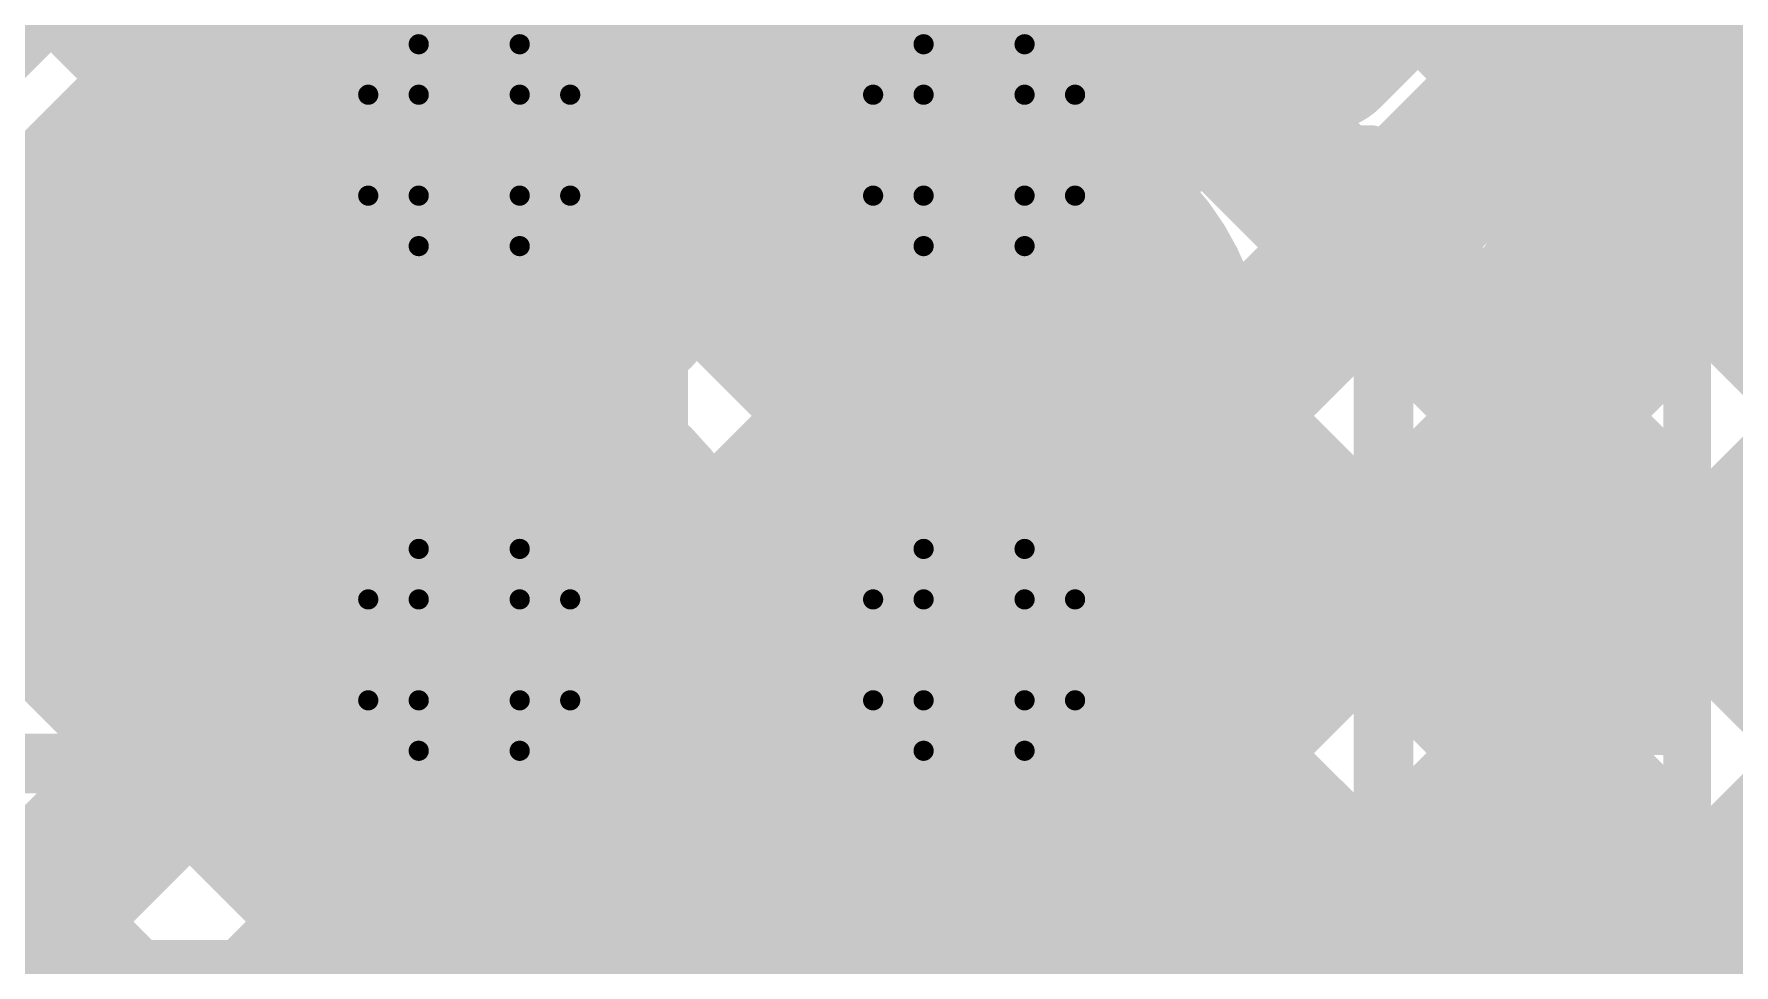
# Model space of a CAD drawing. Header units: millimetres. Extents: x 13 to 259, y -2 to 326.
# Drawn here: x 131.13 to 135.407, y 99.593 to 101.936 of the extents above; entities that cross this region are included whole.
import ezdxf

# ---------------------------------------------------------------- set-up
doc = ezdxf.new("R2010")
doc.units = ezdxf.units.MM
for name, color, linetype in [('BottomLayer', 5, 'Continuous'), ('ConnectLayer', 7, 'Continuous'), ('DrillDrawing', 1, 'Continuous'), ('Mechanical14', 56, 'Continuous'), ('Mechanical8', 56, 'Continuous'), ('MidLayer1', 16, 'Continuous'), ('MidLayer2', 76, 'Continuous'), ('MidLayer3', 90, 'Continuous'), ('MidLayer4', 156, 'Continuous'), ('MidLayer5', 130, 'Continuous'), ('MidLayer6', 216, 'Continuous'), ('MultiLayer', 9, 'Continuous'), ('TopLayer', 1, 'Continuous'), ('TopPaste', 8, 'Continuous'), ('TopSolder', 216, 'Continuous')]:
    doc.layers.add(name, color=color, linetype=linetype)

# ---------------------------------------------------------------- blocks, each defined once
blk = doc.blocks.new('SAMTEC_ASP_127797_01_185')
at = {"layer": 'Mechanical14', "const_width": 0.1}
for points in [[(0.8509, -0.1638), (0.4191, -0.1638)], [(0.4191, -0.5194), (0.4191, -0.1638)], [(0.8509, -0.5194), (0.8509, -0.1638)], [(2.1209, -0.1638), (1.6891, -0.1638)], [(1.6891, -0.5194), (1.6891, -0.1638)], [(2.1193, -0.5194), (2.1193, -0.1638)], [(0.4191, -0.4064), (-0.4191, -0.4064)], [(1.6891, -0.4064), (0.8509, -0.4064)], [(2.9591, -0.4064), (2.1209, -0.4064)], [(0.4191, -0.5194), (0.3048, -0.5194)], [(0.9652, -0.5194), (0.8509, -0.5194)], [(0.9652, -0.6604), (0.9652, -0.5194)], [(1.6891, -0.5194), (1.5748, -0.5194)], [(1.5748, -0.6604), (1.5748, -0.5194)], [(2.2352, -0.5194), (2.1209, -0.5194)], [(2.2352, -0.6604), (2.2352, -0.5194)], [(1.5748, -0.6604), (0.9652, -0.6604)], [(2.8448, -0.6604), (2.2352, -0.6604)], [(1.5748, -1.8796), (0.9652, -1.8796)], [(0.9652, -2.0206), (0.9652, -1.8796)], [(1.5748, -2.0206), (1.5748, -1.8796)], [(2.8448, -1.8796), (2.2352, -1.8796)], [(2.2352, -2.0206), (2.2352, -1.8796)], [(0.4191, -2.0206), (0.3048, -2.0206)], [(0.4191, -2.3762), (0.4191, -2.0206)], [(0.9652, -2.0206), (0.8509, -2.0206)], [(0.8509, -2.3762), (0.8509, -2.0206)], [(1.6891, -2.0206), (1.5748, -2.0206)], [(1.6891, -2.3762), (1.6891, -2.0206)], [(2.2352, -2.0206), (2.1209, -2.0206)], [(2.1209, -2.3762), (2.1209, -2.0206)], [(0.4191, -2.1336), (-0.4191, -2.1336)], [(1.6891, -2.1336), (0.8509, -2.1336)], [(2.9591, -2.1336), (2.1209, -2.1336)], [(0.8509, -2.3762), (0.4191, -2.3762)], [(2.1209, -2.3762), (1.6891, -2.3762)], [(0.4191, -3.0594), (0.4191, -2.7038)], [(0.8509, -2.7038), (0.4191, -2.7038)], [(0.8509, -3.0594), (0.8509, -2.7038)], [(2.1209, -2.7038), (1.6891, -2.7038)], [(1.6891, -3.0594), (1.6891, -2.7038)], [(2.1209, -3.0594), (2.1209, -2.7038)], [(0.4191, -2.9464), (-0.4191, -2.9464)], [(1.6891, -2.9464), (0.8509, -2.9464)], [(2.9591, -2.9464), (2.1209, -2.9464)], [(0.4191, -3.0594), (0.3048, -3.0594)], [(0.9652, -3.0594), (0.8509, -3.0594)], [(0.9652, -3.2004), (0.9652, -3.0594)], [(1.5748, -3.2004), (1.5748, -3.0594)], [(1.6891, -3.0594), (1.5748, -3.0594)], [(2.2352, -3.0594), (2.1209, -3.0594)], [(2.2352, -3.2004), (2.2352, -3.0594)], [(1.5748, -3.2004), (0.9652, -3.2004)], [(2.8448, -3.2004), (2.2352, -3.2004)]]:
    blk.add_lwpolyline(points, dxfattribs=at)
at = {"layer": 'Mechanical14', "const_width": 0.05}
for points in [[(0.3941, -0.1638, 1), (0.4441, -0.1638, 1)], [(0.3941, -0.1638, 1), (0.4441, -0.1638, 1)], [(0.8259, -0.1638, 1), (0.8759, -0.1638, 1)], [(0.8259, -0.1638, 1), (0.8759, -0.1638, 1)], [(1.6641, -0.1638, 1), (1.7141, -0.1638, 1)], [(1.6641, -0.1638, 1), (1.7141, -0.1638, 1)], [(2.0943, -0.1638, 1), (2.1443, -0.1638, 1)], [(2.0959, -0.1638, 1), (2.1459, -0.1638, 1)], [(0.3941, -0.4064, 1), (0.4441, -0.4064, 1)], [(0.8259, -0.4064, 1), (0.8759, -0.4064, 1)], [(1.6641, -0.4064, 1), (1.7141, -0.4064, 1)], [(2.0959, -0.4064, 1), (2.1459, -0.4064, 1)], [(0.3941, -0.5194, 1), (0.4441, -0.5194, 1)], [(0.3941, -0.5194, 1), (0.4441, -0.5194, 1)], [(0.8259, -0.5194, 1), (0.8759, -0.5194, 1)], [(0.8259, -0.5194, 1), (0.8759, -0.5194, 1)], [(0.9402, -0.5194, 1), (0.9902, -0.5194, 1)], [(0.9402, -0.5194, 1), (0.9902, -0.5194, 1)], [(1.5498, -0.5194, 1), (1.5998, -0.5194, 1)], [(1.5498, -0.5194, 1), (1.5998, -0.5194, 1)], [(1.6641, -0.5194, 1), (1.7141, -0.5194, 1)], [(1.6641, -0.5194, 1), (1.7141, -0.5194, 1)], [(2.0943, -0.5194, 1), (2.1443, -0.5194, 1)], [(2.0959, -0.5194, 1), (2.1459, -0.5194, 1)], [(2.2102, -0.5194, 1), (2.2602, -0.5194, 1)], [(2.2102, -0.5194, 1), (2.2602, -0.5194, 1)], [(0.9402, -0.6604, 1), (0.9902, -0.6604, 1)], [(0.9402, -0.6604, 1), (0.9902, -0.6604, 1)], [(1.5498, -0.6604, 1), (1.5998, -0.6604, 1)], [(1.5498, -0.6604, 1), (1.5998, -0.6604, 1)], [(2.2102, -0.6604, 1), (2.2602, -0.6604, 1)], [(2.2102, -0.6604, 1), (2.2602, -0.6604, 1)], [(0.9402, -1.8796, 1), (0.9902, -1.8796, 1)], [(0.9402, -1.8796, 1), (0.9902, -1.8796, 1)], [(1.5498, -1.8796, 1), (1.5998, -1.8796, 1)], [(1.5498, -1.8796, 1), (1.5998, -1.8796, 1)], [(2.2102, -1.8796, 1), (2.2602, -1.8796, 1)], [(2.2102, -1.8796, 1), (2.2602, -1.8796, 1)], [(0.3941, -2.0206, 1), (0.4441, -2.0206, 1)], [(0.3941, -2.0206, 1), (0.4441, -2.0206, 1)], [(0.8259, -2.0206, 1), (0.8759, -2.0206, 1)], [(0.8259, -2.0206, 1), (0.8759, -2.0206, 1)], [(0.9402, -2.0206, 1), (0.9902, -2.0206, 1)], [(0.9402, -2.0206, 1), (0.9902, -2.0206, 1)], [(1.5498, -2.0206, 1), (1.5998, -2.0206, 1)], [(1.5498, -2.0206, 1), (1.5998, -2.0206, 1)], [(1.6641, -2.0206, 1), (1.7141, -2.0206, 1)], [(1.6641, -2.0206, 1), (1.7141, -2.0206, 1)], [(2.0959, -2.0206, 1), (2.1459, -2.0206, 1)], [(2.0959, -2.0206, 1), (2.1459, -2.0206, 1)], [(2.2102, -2.0206, 1), (2.2602, -2.0206, 1)], [(2.2102, -2.0206, 1), (2.2602, -2.0206, 1)], [(0.3941, -2.1336, 1), (0.4441, -2.1336, 1)], [(0.8259, -2.1336, 1), (0.8759, -2.1336, 1)], [(1.6641, -2.1336, 1), (1.7141, -2.1336, 1)], [(2.0959, -2.1336, 1), (2.1459, -2.1336, 1)], [(0.3941, -2.3762, 1), (0.4441, -2.3762, 1)], [(0.3941, -2.3762, 1), (0.4441, -2.3762, 1)], [(0.8259, -2.3762, 1), (0.8759, -2.3762, 1)], [(0.8259, -2.3762, 1), (0.8759, -2.3762, 1)], [(1.6641, -2.3762, 1), (1.7141, -2.3762, 1)], [(1.6641, -2.3762, 1), (1.7141, -2.3762, 1)], [(2.0959, -2.3762, 1), (2.1459, -2.3762, 1)], [(2.0959, -2.3762, 1), (2.1459, -2.3762, 1)], [(0.3941, -2.7038, 1), (0.4441, -2.7038, 1)], [(0.3941, -2.7038, 1), (0.4441, -2.7038, 1)], [(0.8259, -2.7038, 1), (0.8759, -2.7038, 1)], [(0.8259, -2.7038, 1), (0.8759, -2.7038, 1)], [(1.6641, -2.7038, 1), (1.7141, -2.7038, 1)], [(1.6641, -2.7038, 1), (1.7141, -2.7038, 1)], [(2.0959, -2.7038, 1), (2.1459, -2.7038, 1)], [(2.0959, -2.7038, 1), (2.1459, -2.7038, 1)], [(0.3941, -2.9464, 1), (0.4441, -2.9464, 1)], [(0.8259, -2.9464, 1), (0.8759, -2.9464, 1)], [(1.6641, -2.9464, 1), (1.7141, -2.9464, 1)], [(2.0959, -2.9464, 1), (2.1459, -2.9464, 1)], [(0.3941, -3.0594, 1), (0.4441, -3.0594, 1)], [(0.3941, -3.0594, 1), (0.4441, -3.0594, 1)], [(0.8259, -3.0594, 1), (0.8759, -3.0594, 1)], [(0.8259, -3.0594, 1), (0.8759, -3.0594, 1)], [(0.9402, -3.0594, 1), (0.9902, -3.0594, 1)], [(0.9402, -3.0594, 1), (0.9902, -3.0594, 1)], [(1.5498, -3.0594, 1), (1.5998, -3.0594, 1)], [(1.5498, -3.0594, 1), (1.5998, -3.0594, 1)], [(1.6641, -3.0594, 1), (1.7141, -3.0594, 1)], [(1.6641, -3.0594, 1), (1.7141, -3.0594, 1)], [(2.0959, -3.0594, 1), (2.1459, -3.0594, 1)], [(2.0959, -3.0594, 1), (2.1459, -3.0594, 1)], [(2.2102, -3.0594, 1), (2.2602, -3.0594, 1)], [(2.2102, -3.0594, 1), (2.2602, -3.0594, 1)], [(0.9402, -3.2004, 1), (0.9902, -3.2004, 1)], [(0.9402, -3.2004, 1), (0.9902, -3.2004, 1)], [(1.5498, -3.2004, 1), (1.5998, -3.2004, 1)], [(1.5498, -3.2004, 1), (1.5998, -3.2004, 1)], [(2.2102, -3.2004, 1), (2.2602, -3.2004, 1)], [(2.2102, -3.2004, 1), (2.2602, -3.2004, 1)]]:
    blk.add_lwpolyline(points, format="xyb", close=True, dxfattribs=at)
at = {"layer": 'Mechanical8', "const_width": 0.1}
for points in [[(0.635, -1.905), (0.635, -0.905)], [(1.905, -1.905), (1.905, -0.905)], [(0.365, -1.905), (-0.635, -1.905)], [(0.635, -1.905), (-0.365, -1.905)], [(0.635, -2.905), (0.635, -1.905)], [(1.635, -1.905), (0.635, -1.905)], [(1.905, -1.905), (0.905, -1.905)], [(1.905, -2.905), (1.905, -1.905)], [(2.905, -1.905), (1.905, -1.905)], [(3.175, -1.905), (2.175, -1.905)], [(0.635, -3.175), (0.635, -2.175)], [(1.905, -3.175), (1.905, -2.175)], [(0.365, -3.175), (-0.635, -3.175)], [(0.635, -3.175), (-0.365, -3.175)], [(0.635, -4.175), (0.635, -3.175)], [(1.635, -3.175), (0.635, -3.175)], [(1.905, -3.175), (0.905, -3.175)], [(1.905, -4.175), (1.905, -3.175)], [(2.905, -3.175), (1.905, -3.175)], [(3.175, -3.175), (2.175, -3.175)]]:
    blk.add_lwpolyline(points, dxfattribs=at)
at = {"layer": 'Mechanical8', "const_width": 0.05}
for points in [[(0.61, -0.905, 1), (0.66, -0.905, 1)], [(1.88, -0.905, 1), (1.93, -0.905, 1)], [(0.34, -1.905, 1), (0.39, -1.905, 1)], [(0.61, -1.905, 1), (0.66, -1.905, 1)], [(0.61, -1.905, 1), (0.66, -1.905, 1)], [(0.61, -1.905, 1), (0.66, -1.905, 1)], [(0.61, -1.905, 1), (0.66, -1.905, 1)], [(0.88, -1.905, 1), (0.93, -1.905, 1)], [(1.61, -1.905, 1), (1.66, -1.905, 1)], [(1.88, -1.905, 1), (1.93, -1.905, 1)], [(1.88, -1.905, 1), (1.93, -1.905, 1)], [(1.88, -1.905, 1), (1.93, -1.905, 1)], [(1.88, -1.905, 1), (1.93, -1.905, 1)], [(2.15, -1.905, 1), (2.2, -1.905, 1)], [(0.61, -2.175, 1), (0.66, -2.175, 1)], [(1.88, -2.175, 1), (1.93, -2.175, 1)], [(0.61, -2.905, 1), (0.66, -2.905, 1)], [(1.88, -2.905, 1), (1.93, -2.905, 1)], [(0.34, -3.175, 1), (0.39, -3.175, 1)], [(0.61, -3.175, 1), (0.66, -3.175, 1)], [(0.61, -3.175, 1), (0.66, -3.175, 1)], [(0.61, -3.175, 1), (0.66, -3.175, 1)], [(0.61, -3.175, 1), (0.66, -3.175, 1)], [(0.88, -3.175, 1), (0.93, -3.175, 1)], [(1.61, -3.175, 1), (1.66, -3.175, 1)], [(1.88, -3.175, 1), (1.93, -3.175, 1)], [(1.88, -3.175, 1), (1.93, -3.175, 1)], [(1.88, -3.175, 1), (1.93, -3.175, 1)], [(1.88, -3.175, 1), (1.93, -3.175, 1)], [(2.15, -3.175, 1), (2.2, -3.175, 1)], [(0.61, -4.175, 1), (0.66, -4.175, 1)], [(1.88, -4.175, 1), (1.93, -4.175, 1)]]:
    blk.add_lwpolyline(points, format="xyb", close=True, dxfattribs=at)
at = {"layer": 'TopLayer', "const_width": 0.32}
for points in [[(0.475, -1.905, 1), (0.795, -1.905, 1)], [(1.745, -1.905, 1), (2.065, -1.905, 1)], [(0.475, -3.175, 1), (0.795, -3.175, 1)], [(1.745, -3.175, 1), (2.065, -3.175, 1)]]:
    blk.add_lwpolyline(points, format="xyb", close=True, dxfattribs=at)
at = {"layer": 'TopPaste', "const_width": 0.32}
for points in [[(0.475, -1.905, 1), (0.795, -1.905, 1)], [(1.745, -1.905, 1), (2.065, -1.905, 1)], [(0.475, -3.175, 1), (0.795, -3.175, 1)], [(1.745, -3.175, 1), (2.065, -3.175, 1)]]:
    blk.add_lwpolyline(points, format="xyb", close=True, dxfattribs=at)
at = {"layer": 'TopSolder', "const_width": 0.4216}
for points in [[(0.4242, -1.905, 1), (0.8458, -1.905, 1)], [(1.6942, -1.905, 1), (2.1158, -1.905, 1)], [(0.4242, -3.175, 1), (0.8458, -3.175, 1)], [(1.6942, -3.175, 1), (2.1158, -3.175, 1)]]:
    blk.add_lwpolyline(points, format="xyb", close=True, dxfattribs=at)

msp = doc.modelspace()

# ---------------------------------------------------------------- linework, layer by layer
at = {"layer": 'BottomLayer', "const_width": 0.25}
for points in [[(132.1001, 101.6557, 1), (132.35, 101.6557, 1)], [(133.3701, 101.6557, 1), (133.62, 101.6557, 1)], [(132.1001, 100.3857, 1), (132.35, 100.3857, 1)], [(133.3701, 100.3857, 1), (133.62, 100.3857, 1)]]:
    msp.add_lwpolyline(points, format="xyb", close=True, dxfattribs=at)
at = {"layer": 'ConnectLayer', "const_width": 0.4}
for points in [[(114.3222, 119.0226), (131.6373, 101.7075)], [(114.7902, 118.5546), (131.6373, 101.7075)], [(114.2551, 118.2412), (131.7546, 100.7417)], [(114.7812, 117.7151), (131.7546, 100.7417)], [(128.0571, 106.9848), (136.837, 98.2049)], [(128.0571, 106.9848), (136.837, 98.2049)], [(126.7, 106.6447), (131.6373, 101.7074)], [(126.7046, 105.7917), (131.7546, 100.7417)], [(126.1636, 105.4841), (137.0706, 94.5771)], [(126.1636, 105.4841), (137.0706, 94.5771)], [(133.9038, 100.8112), (138.1496, 105.057)], [(133.9038, 100.8112), (138.1496, 105.057)], [(134.034, 100.9414), (138.1496, 105.057)], [(125.8138, 104.9855), (132.3858, 98.4134)], [(125.8138, 104.9855), (132.3858, 98.4134)], [(126.7, 104.9477), (131.9906, 99.6571)], [(132.7922, 100.5482), (137.1426, 104.8985)], [(132.7922, 100.5482), (137.1426, 104.8985)], [(133.7728, 101.5288), (137.1426, 104.8985)], [(134.375, 102.131), (137.1426, 104.8985)], [(126.7, 104.0992), (131.6369, 99.1623)], [(133.9439, 100.0028), (138.0009, 104.0598)], [(133.9439, 100.0028), (138.0009, 104.0598)], [(133.9781, 100.037), (138.0009, 104.0598)], [(133.8574, 103.7301), (138.1094, 99.478)], [(133.8574, 103.7301), (138.1094, 99.478)], [(99.7316, 70.8816), (132.5598, 103.7099)], [(99.7316, 70.8816), (132.5598, 103.7099)], [(107.5867, 77.8882), (133.3283, 103.6298)], [(107.5867, 77.8882), (133.3283, 103.6298)], [(134.0635, 99.2738), (138.4169, 103.6273)], [(134.0635, 99.2738), (138.4169, 103.6273)], [(134.0635, 99.2738), (138.4169, 103.6273)], [(134.035, 103.5524), (138.1094, 99.478)], [(134.375, 101.8916), (136.0269, 103.5435)], [(134.94, 100.9989), (136.7761, 102.835)], [(134.94, 101.2828), (136.4922, 102.835)], [(126.7, 97.8502), (131.6488, 102.7989)], [(134.0398, 102.6991), (137.0784, 99.6605)], [(134.0398, 102.6991), (137.0784, 99.6605)], [(134.0398, 102.6991), (137.0784, 99.6605)], [(132.6309, 102.0839), (133.0668, 102.5199)], [(132.6309, 102.0839), (133.0668, 102.5198)], [(132.6309, 102.0839), (133.0668, 102.5198)], [(130.1524, 101.3025), (131.3451, 102.4951)], [(132.5842, 102.4576), (133.027, 102.0149)], [(132.6965, 101.301), (133.8498, 102.4543)], [(132.6965, 101.301), (133.8498, 102.4543)], [(134.375, 101.8916), (134.375, 102.4607)], [(126.7, 97.0016), (132.0582, 102.3598)], [(134.375, 102.3639), (134.6112, 102.1277)], [(130.3031, 101.3025), (131.3451, 102.3444)], [(133.445, 101.5587), (133.445, 102.3378)], [(133.5519, 102.3385), (136.7178, 99.1726)], [(133.5519, 102.3385), (136.7178, 99.1726)], [(133.5451, 100.9736), (133.5451, 102.2888)], [(133.445, 102.0495), (133.5451, 102.1495)], [(133.9443, 101.9461), (136.7178, 99.1726)], [(133.445, 101.5968), (133.5451, 101.4968)], [(135.1981, 101.5408), (135.6751, 101.0639)], [(132.6966, 101.3011), (132.9199, 101.5244)], [(130.7685, 100.5941), (131.6601, 101.4857)], [(132.7681, 101.4252), (133.2645, 100.9288)], [(132.7681, 101.4252), (133.2645, 100.9288)], [(132.7681, 101.4252), (133.2645, 100.9288)], [(133.46, 101.0076), (133.46, 101.4481)], [(133.46, 101.216), (133.5451, 101.301)], [(134.94, 99.1436), (134.94, 101.2828)], [(126.5618, 96.0148), (131.7968, 101.2498)], [(126.5618, 96.0148), (131.7968, 101.2498)], [(126.7, 96.1531), (131.7968, 101.2499)], [(131.062, 100.515), (131.7968, 101.2498)], [(132.6366, 96.9985), (136.8823, 101.2441)], [(132.6366, 96.9985), (136.8823, 101.2441)], [(134.0335, 98.3954), (136.8823, 101.2441)], [(131.3354, 101.1609), (131.7546, 100.7417)], [(132.3564, 100.9609), (132.5798, 101.1843)], [(132.3564, 100.9609), (132.5798, 101.1843)], [(132.3564, 100.9609), (132.5796, 101.1842)], [(132.2768, 101.068), (132.3937, 100.9511)], [(132.2768, 101.068), (132.3937, 100.9511)], [(132.2768, 101.068), (132.3937, 100.9511)], [(132.285, 100.9727), (132.285, 101.0688)], [(132.7922, 100.5482), (133.3325, 101.0885)], [(133.495, 100.9757), (133.495, 101.0657)], [(134.035, 100.9757), (134.035, 101.0657)], [(134.035, 101.0068), (136.837, 98.2049)], [(134.94, 100.9503), (135.675, 100.2153)], [(134.94, 100.1504), (135.675, 100.8854)], [(130.9111, 100.7367), (131.1327, 100.515)], [(132.7904, 100.5544), (132.9073, 100.4375)], [(132.7904, 100.5544), (132.9073, 100.4375)], [(132.7904, 100.5543), (132.9073, 100.4374)], [(130.658, 100.515), (131.6494, 100.515)], [(127.2893, 95.8939), (131.6499, 100.2544)], [(127.2894, 95.8938), (131.6499, 100.2543)], [(127.2894, 95.8938), (131.6499, 100.2543)], [(134.0381, 100.1552), (135.0395, 99.1538)], [(134.0381, 100.1552), (135.0395, 99.1538)], [(134.0381, 100.1552), (135.0395, 99.1538)], [(134.94, 100.1018), (135.675, 99.3668)], [(134.94, 99.3019), (135.675, 100.0369)], [(125.2764, 92.1839), (133.0696, 99.977)], [(125.2764, 92.1839), (133.0696, 99.977)], [(132.6338, 99.5412), (133.0695, 99.977)], [(132.6338, 99.5412), (133.0695, 99.977)], [(132.581, 99.9152), (133.0246, 99.4717)], [(132.581, 99.9152), (133.0246, 99.4717)], [(132.581, 99.9152), (133.0246, 99.4717)], [(133.631, 99.6898), (133.8779, 99.9368)], [(133.631, 99.6898), (133.8779, 99.9368)], [(110.1135, 77.8695), (132.0626, 99.8185)], [(110.1135, 77.8695), (132.0626, 99.8185)], [(127.197, 94.953), (132.0625, 99.8185)], [(133.3931, 99.8046), (133.492, 99.7057)], [(133.495, 99.7057), (133.495, 99.7957)], [(133.5451, 99.7036), (133.5451, 99.7978)], [(133.5468, 99.798), (133.6637, 99.6811)], [(133.5468, 99.798), (133.6637, 99.6811)], [(134.035, 99.7057), (134.035, 99.7957)]]:
    msp.add_lwpolyline(points, dxfattribs=at)
at = {"layer": 'ConnectLayer'}
for points, const_width in [([(132.815, 101.6557, 1), (131.6351, 101.6557, 1)], 0.4), ([(132.815, 101.6557, 1), (131.6351, 101.6557, 1)], 0.4), ([(132.815, 101.6557, 1), (131.6351, 101.6557, 1)], 0.4), ([(134.275, 102.131, 1), (134.475, 102.131, 1)], 0.2), ([(134.5112, 102.1277, 1), (134.7112, 102.1277, 1)], 0.2), ([(132.5309, 102.0839, 1), (132.7309, 102.0839, 1)], 0.2), ([(132.5309, 102.0839, 1), (132.7309, 102.0839, 1)], 0.2), ([(132.5309, 102.0839, 1), (132.7309, 102.0839, 1)], 0.2), ([(133.345, 102.0495, 1), (133.545, 102.0495, 1)], 0.2), ([(132.927, 102.0149, 1), (133.127, 102.0149, 1)], 0.2), ([(133.8443, 101.9461, 1), (134.0443, 101.9461, 1)], 0.2), ([(134.275, 101.8916, 1), (134.475, 101.8916, 1)], 0.2), ([(134.275, 101.8916, 1), (134.475, 101.8916, 1)], 0.2), ([(131.5373, 101.7075, 1), (131.7373, 101.7075, 1)], 0.2), ([(131.5373, 101.7075, 1), (131.7373, 101.7075, 1)], 0.2), ([(131.5373, 101.7074, 1), (131.7373, 101.7074, 1)], 0.2), ([(133.395, 101.7057, 1), (133.595, 101.7057, 1)], 0.2), ([(133.395, 101.7057, 1), (133.595, 101.7057, 1)], 0.2), ([(133.395, 101.7057, 1), (133.595, 101.7057, 1)], 0.2), ([(131.5351, 101.6557, 1), (131.7351, 101.6557, 1)], 0.2), ([(131.5351, 101.6557, 1), (131.7351, 101.6557, 1)], 0.2), ([(131.5351, 101.6557, 1), (131.7351, 101.6557, 1)], 0.2), ([(132.715, 101.6557, 1), (132.915, 101.6557, 1)], 0.2), ([(132.715, 101.6557, 1), (132.915, 101.6557, 1)], 0.2), ([(132.715, 101.6557, 1), (132.915, 101.6557, 1)], 0.2), ([(133.345, 101.5968, 1), (133.545, 101.5968, 1)], 0.2), ([(133.395, 101.6057, 1), (133.595, 101.6057, 1)], 0.2), ([(133.395, 101.6057, 1), (133.595, 101.6057, 1)], 0.2), ([(133.395, 101.6057, 1), (133.595, 101.6057, 1)], 0.2), ([(133.345, 101.5587, 1), (133.545, 101.5587, 1)], 0.2), ([(133.345, 101.5587, 1), (133.545, 101.5587, 1)], 0.2), ([(133.345, 101.5587, 1), (133.545, 101.5587, 1)], 0.2), ([(135.0981, 101.5408, 1), (135.2981, 101.5408, 1)], 0.2), ([(132.8199, 101.5244, 1), (133.0199, 101.5244, 1)], 0.2), ([(133.4451, 101.4968, 1), (133.6451, 101.4968, 1)], 0.2), ([(133.6728, 101.5288, 1), (133.8728, 101.5288, 1)], 0.2), ([(131.5601, 101.4857, 1), (131.7601, 101.4857, 1)], 0.2), ([(131.5601, 101.4857, 1), (131.7601, 101.4857, 1)], 0.2), ([(132.6681, 101.4252, 1), (132.8681, 101.4252, 1)], 0.2), ([(132.6681, 101.4252, 1), (132.8681, 101.4252, 1)], 0.2), ([(132.6681, 101.4252, 1), (132.8681, 101.4252, 1)], 0.2), ([(133.36, 101.4481, 1), (133.56, 101.4481, 1)], 0.2), ([(133.36, 101.4481, 1), (133.56, 101.4481, 1)], 0.2), ([(133.36, 101.4481, 1), (133.56, 101.4481, 1)], 0.2), ([(132.5965, 101.301, 1), (132.7965, 101.301, 1)], 0.2), ([(132.5965, 101.301, 1), (132.7965, 101.301, 1)], 0.2), ([(132.5966, 101.3011, 1), (132.7966, 101.3011, 1)], 0.2), ([(133.4451, 101.301, 1), (133.6451, 101.301, 1)], 0.2), ([(134.84, 101.2828, 1), (135.04, 101.2828, 1)], 0.2), ([(134.84, 101.2828, 1), (135.04, 101.2828, 1)], 0.2), ([(131.6968, 101.2499, 1), (131.8968, 101.2499, 1)], 0.2), ([(131.6968, 101.2498, 1), (131.8968, 101.2498, 1)], 0.2), ([(131.6968, 101.2498, 1), (131.8968, 101.2498, 1)], 0.2), ([(131.6968, 101.2498, 1), (131.8968, 101.2498, 1)], 0.2), ([(133.36, 101.216, 1), (133.56, 101.216, 1)], 0.2), ([(131.2354, 101.1609, 1), (131.4354, 101.1609, 1)], 0.2), ([(132.4796, 101.1842, 1), (132.6796, 101.1842, 1)], 0.2), ([(132.4798, 101.1843, 1), (132.6798, 101.1843, 1)], 0.2), ([(132.4798, 101.1843, 1), (132.6798, 101.1843, 1)], 0.2), ([(132.1768, 101.068, 1), (132.3768, 101.068, 1)], 0.2), ([(132.1768, 101.068, 1), (132.3768, 101.068, 1)], 0.2), ([(132.1768, 101.068, 1), (132.3768, 101.068, 1)], 0.2), ([(132.185, 101.0688, 1), (132.385, 101.0688, 1)], 0.2), ([(132.185, 101.0688, 1), (132.385, 101.0688, 1)], 0.2), ([(133.2325, 101.0885, 1), (133.4325, 101.0885, 1)], 0.2), ([(133.395, 101.0657, 1), (133.595, 101.0657, 1)], 0.2), ([(133.395, 101.0657, 1), (133.595, 101.0657, 1)], 0.2), ([(133.935, 101.0657, 1), (134.135, 101.0657, 1)], 0.2), ([(133.935, 101.0657, 1), (134.135, 101.0657, 1)], 0.2), ([(133.935, 101.0657, 1), (134.135, 101.0657, 1)], 0.2), ([(133.36, 101.0076, 1), (133.56, 101.0076, 1)], 0.2), ([(133.935, 101.0068, 1), (134.135, 101.0068, 1)], 0.2), ([(134.84, 100.9989, 1), (135.04, 100.9989, 1)], 0.2), ([(132.815, 100.3857, 1), (131.6351, 100.3857, 1)], 0.4), ([(132.815, 100.3857, 1), (131.6351, 100.3857, 1)], 0.4), ([(132.815, 100.3857, 1), (131.6351, 100.3857, 1)], 0.4), ([(132.185, 100.9727, 1), (132.385, 100.9727, 1)], 0.2), ([(132.185, 100.9727, 1), (132.385, 100.9727, 1)], 0.2), ([(132.2564, 100.9609, 1), (132.4564, 100.9609, 1)], 0.2), ([(132.2564, 100.9609, 1), (132.4564, 100.9609, 1)], 0.2), ([(132.2564, 100.9609, 1), (132.4564, 100.9609, 1)], 0.2), ([(132.2937, 100.9511, 1), (132.4937, 100.9511, 1)], 0.2), ([(132.2937, 100.9511, 1), (132.4937, 100.9511, 1)], 0.2), ([(132.2937, 100.9511, 1), (132.4937, 100.9511, 1)], 0.2), ([(134.085, 100.3857, 1), (132.9051, 100.3857, 1)], 0.4), ([(134.085, 100.3857, 1), (132.9051, 100.3857, 1)], 0.4), ([(133.395, 100.9757, 1), (133.595, 100.9757, 1)], 0.2), ([(133.395, 100.9757, 1), (133.595, 100.9757, 1)], 0.2), ([(133.4451, 100.9736, 1), (133.6451, 100.9736, 1)], 0.2), ([(133.934, 100.9414, 1), (134.134, 100.9414, 1)], 0.2), ([(133.935, 100.9757, 1), (134.135, 100.9757, 1)], 0.2), ([(133.935, 100.9757, 1), (134.135, 100.9757, 1)], 0.2), ([(133.935, 100.9757, 1), (134.135, 100.9757, 1)], 0.2), ([(134.84, 100.9503, 1), (135.04, 100.9503, 1)], 0.2), ([(133.1645, 100.9288, 1), (133.3645, 100.9288, 1)], 0.2), ([(133.1645, 100.9288, 1), (133.3645, 100.9288, 1)], 0.2), ([(133.1645, 100.9288, 1), (133.3645, 100.9288, 1)], 0.2), ([(133.8038, 100.8112, 1), (134.0038, 100.8112, 1)], 0.2), ([(133.8038, 100.8112, 1), (134.0038, 100.8112, 1)], 0.2), ([(131.6546, 100.7417, 1), (131.8546, 100.7417, 1)], 0.2), ([(131.6546, 100.7417, 1), (131.8546, 100.7417, 1)], 0.2), ([(131.6546, 100.7417, 1), (131.8546, 100.7417, 1)], 0.2), ([(131.6546, 100.7417, 1), (131.8546, 100.7417, 1)], 0.2), ([(133.8752, 100.7286, 1), (134.0752, 100.7286, 1)], 0.2), ([(133.8752, 100.7286, 1), (134.0752, 100.7286, 1)], 0.2), ([(133.8752, 100.7286, 1), (134.0752, 100.7286, 1)], 0.2), ([(132.6904, 100.5544, 1), (132.8904, 100.5544, 1)], 0.2), ([(132.6904, 100.5544, 1), (132.8904, 100.5544, 1)], 0.2), ([(132.6904, 100.5543, 1), (132.8904, 100.5543, 1)], 0.2), ([(130.962, 100.515, 1), (131.162, 100.515, 1)], 0.2), ([(131.0327, 100.515, 1), (131.2327, 100.515, 1)], 0.2), ([(131.5494, 100.515, 1), (131.7494, 100.515, 1)], 0.2), ([(131.5494, 100.515, 1), (131.7494, 100.515, 1)], 0.2), ([(132.6922, 100.5482, 1), (132.8922, 100.5482, 1)], 0.2), ([(132.6922, 100.5482, 1), (132.8922, 100.5482, 1)], 0.2), ([(132.6922, 100.5482, 1), (132.8922, 100.5482, 1)], 0.2), ([(132.8073, 100.4375, 1), (133.0073, 100.4375, 1)], 0.2), ([(132.8073, 100.4375, 1), (133.0073, 100.4375, 1)], 0.2), ([(132.8073, 100.4374, 1), (133.0073, 100.4374, 1)], 0.2), ([(131.5351, 100.3857, 1), (131.7351, 100.3857, 1)], 0.2), ([(131.5351, 100.3857, 1), (131.7351, 100.3857, 1)], 0.2), ([(131.5351, 100.3857, 1), (131.7351, 100.3857, 1)], 0.2), ([(132.715, 100.3857, 1), (132.915, 100.3857, 1)], 0.2), ([(132.715, 100.3857, 1), (132.915, 100.3857, 1)], 0.2), ([(132.715, 100.3857, 1), (132.915, 100.3857, 1)], 0.2), ([(132.8051, 100.3857, 1), (133.0051, 100.3857, 1)], 0.2), ([(132.8051, 100.3857, 1), (133.0051, 100.3857, 1)], 0.2), ([(133.985, 100.3857, 1), (134.185, 100.3857, 1)], 0.2), ([(133.985, 100.3857, 1), (134.185, 100.3857, 1)], 0.2), ([(133.985, 100.3857, 1), (134.185, 100.3857, 1)], 0.2), ([(133.985, 100.3857, 1), (134.185, 100.3857, 1)], 0.2), ([(131.5499, 100.2544, 1), (131.7499, 100.2544, 1)], 0.2), ([(131.5499, 100.2543, 1), (131.7499, 100.2543, 1)], 0.2), ([(131.5499, 100.2543, 1), (131.7499, 100.2543, 1)], 0.2), ([(133.9381, 100.1552, 1), (134.1381, 100.1552, 1)], 0.2), ([(133.9381, 100.1552, 1), (134.1381, 100.1552, 1)], 0.2), ([(133.9381, 100.1552, 1), (134.1381, 100.1552, 1)], 0.2), ([(134.84, 100.1504, 1), (135.04, 100.1504, 1)], 0.2), ([(134.84, 100.1018, 1), (135.04, 100.1018, 1)], 0.2), ([(133.8752, 100.0428, 1), (134.0752, 100.0428, 1)], 0.2), ([(133.8752, 100.0428, 1), (134.0752, 100.0428, 1)], 0.2), ([(133.8752, 100.0428, 1), (134.0752, 100.0428, 1)], 0.2), ([(133.8439, 100.0028, 1), (134.0439, 100.0028, 1)], 0.2), ([(133.8439, 100.0028, 1), (134.0439, 100.0028, 1)], 0.2), ([(133.8781, 100.037, 1), (134.0781, 100.037, 1)], 0.2), ([(132.9695, 99.977, 1), (133.1695, 99.977, 1)], 0.2), ([(132.9695, 99.977, 1), (133.1695, 99.977, 1)], 0.2), ([(132.9696, 99.977, 1), (133.1696, 99.977, 1)], 0.2), ([(132.9696, 99.977, 1), (133.1696, 99.977, 1)], 0.2), ([(132.481, 99.9152, 1), (132.681, 99.9152, 1)], 0.2), ([(132.481, 99.9152, 1), (132.681, 99.9152, 1)], 0.2), ([(132.481, 99.9152, 1), (132.681, 99.9152, 1)], 0.2), ([(133.7779, 99.9368, 1), (133.9779, 99.9368, 1)], 0.2), ([(133.7779, 99.9368, 1), (133.9779, 99.9368, 1)], 0.2), ([(131.9625, 99.8185, 1), (132.1625, 99.8185, 1)], 0.2), ([(131.9626, 99.8185, 1), (132.1626, 99.8185, 1)], 0.2), ([(131.9626, 99.8185, 1), (132.1626, 99.8185, 1)], 0.2), ([(133.2931, 99.8046, 1), (133.4931, 99.8046, 1)], 0.2), ([(133.2931, 99.8046, 1), (133.4931, 99.8046, 1)], 0.2), ([(133.395, 99.7957, 1), (133.595, 99.7957, 1)], 0.2), ([(133.395, 99.7957, 1), (133.595, 99.7957, 1)], 0.2), ([(133.4451, 99.7978, 1), (133.6451, 99.7978, 1)], 0.2), ([(133.4451, 99.7978, 1), (133.6451, 99.7978, 1)], 0.2), ([(133.4468, 99.798, 1), (133.6468, 99.798, 1)], 0.2), ([(133.4468, 99.798, 1), (133.6468, 99.798, 1)], 0.2), ([(133.935, 99.7957, 1), (134.135, 99.7957, 1)], 0.2), ([(133.935, 99.7957, 1), (134.135, 99.7957, 1)], 0.2), ([(133.935, 99.7957, 1), (134.135, 99.7957, 1)], 0.2), ([(132.815, 99.1157, 1), (131.6351, 99.1157, 1)], 0.4), ([(134.085, 99.1157, 1), (132.9051, 99.1157, 1)], 0.4), ([(134.085, 99.1157, 1), (132.9051, 99.1157, 1)], 0.4), ([(133.392, 99.7057, 1), (133.592, 99.7057, 1)], 0.2), ([(133.395, 99.7057, 1), (133.595, 99.7057, 1)], 0.2), ([(133.395, 99.7057, 1), (133.595, 99.7057, 1)], 0.2), ([(133.4451, 99.7036, 1), (133.6451, 99.7036, 1)], 0.2), ([(133.935, 99.7057, 1), (134.135, 99.7057, 1)], 0.2), ([(133.935, 99.7057, 1), (134.135, 99.7057, 1)], 0.2), ([(133.935, 99.7057, 1), (134.135, 99.7057, 1)], 0.2), ([(131.8906, 99.6571, 1), (132.0906, 99.6571, 1)], 0.2), ([(133.531, 99.6898, 1), (133.731, 99.6898, 1)], 0.2), ([(133.531, 99.6898, 1), (133.731, 99.6898, 1)], 0.2), ([(133.5637, 99.6811, 1), (133.7637, 99.6811, 1)], 0.2), ([(133.5637, 99.6811, 1), (133.7637, 99.6811, 1)], 0.2), ([(132.5338, 99.5412, 1), (132.7338, 99.5412, 1)], 0.2), ([(132.5338, 99.5412, 1), (132.7338, 99.5412, 1)], 0.2), ([(132.9246, 99.4717, 1), (133.1246, 99.4717, 1)], 0.2), ([(132.9246, 99.4717, 1), (133.1246, 99.4717, 1)], 0.2), ([(132.9246, 99.4717, 1), (133.1246, 99.4717, 1)], 0.2), ([(133.8752, 99.4586, 1), (134.0752, 99.4586, 1)], 0.2), ([(133.8752, 99.4586, 1), (134.0752, 99.4586, 1)], 0.2), ([(133.8752, 99.4586, 1), (134.0752, 99.4586, 1)], 0.2)]:
    msp.add_lwpolyline(points, format="xyb", close=True, dxfattribs=dict(at, const_width=const_width))
at = {"layer": 'ConnectLayer', "const_width": 0.4}
for points in [[(133.495, 101.0657, -1), (133.495, 102.2457)], [(134.035, 102.2457, -0.414214), (133.495, 101.7057)], [(134.035, 102.2457, -0.414214), (133.495, 101.7057)], [(133.495, 101.6057, -1), (133.495, 101.7057)], [(133.495, 101.6057, -0.414214), (134.035, 101.0657)], [(133.495, 101.6057, -0.414214), (134.035, 101.0657)], [(133.445, 101.5587, -0.067526), (133.46, 101.4481)], [(133.445, 101.5587, -0.067526), (133.46, 101.4481)], [(132.285, 101.0688, -0.359453), (131.6601, 101.4857)], [(131.6494, 100.515, -0.379755), (132.285, 100.9727)], [(133.495, 99.7957, -1), (133.495, 100.9757)], [(134.035, 100.9757, -0.119394), (133.9752, 100.7286)], [(134.035, 100.9757, -0.119394), (133.9752, 100.7286)], [(133.9752, 100.7286, -0.156291), (134.085, 100.3857)], [(134.085, 100.3857, -0.156291), (133.9752, 100.0428)], [(133.9752, 100.0428, -0.119394), (134.035, 99.7957)], [(133.9752, 100.0428, -0.119394), (134.035, 99.7957)], [(133.5451, 99.7978, -0.064735), (133.3931, 99.8046)], [(133.495, 98.5257, -1), (133.495, 99.7057)], [(134.035, 99.7057, -0.119394), (133.9752, 99.4586)], [(134.035, 99.7057, -0.119394), (133.9752, 99.4586)], [(133.9752, 99.4586, -0.156291), (134.085, 99.1157)]]:
    msp.add_lwpolyline(points, format="xyb", dxfattribs=at)
at = {"layer": 'DrillDrawing', "const_width": 0.0508}
for points in [[(132.098, 101.7827), (132.098, 101.9097)], [(132.098, 101.9097), (132.352, 101.9097)], [(132.352, 101.7827), (132.352, 101.9097)], [(133.368, 101.7827), (133.368, 101.9097)], [(133.368, 101.9097), (133.622, 101.9097)], [(133.622, 101.7827), (133.622, 101.9097)], [(131.971, 101.5287), (131.971, 101.7827)], [(131.971, 101.7827), (132.098, 101.7827)], [(132.352, 101.7827), (132.479, 101.7827)], [(132.479, 101.5287), (132.479, 101.7827)], [(133.241, 101.5287), (133.241, 101.7827)], [(133.241, 101.7827), (133.368, 101.7827)], [(133.622, 101.7827), (133.749, 101.7827)], [(133.749, 101.5287), (133.749, 101.7827)], [(131.971, 101.5287), (132.098, 101.5287)], [(132.098, 101.4017), (132.098, 101.5287)], [(132.352, 101.5287), (132.479, 101.5287)], [(132.352, 101.4017), (132.352, 101.5287)], [(133.241, 101.5287), (133.368, 101.5287)], [(133.368, 101.4017), (133.368, 101.5287)], [(133.622, 101.5287), (133.749, 101.5287)], [(133.622, 101.4017), (133.622, 101.5287)], [(132.098, 101.4017), (132.352, 101.4017)], [(133.368, 101.4017), (133.622, 101.4017)], [(132.098, 100.5127), (132.098, 100.6397)], [(132.098, 100.6397), (132.352, 100.6397)], [(132.352, 100.5127), (132.352, 100.6397)], [(133.368, 100.5127), (133.368, 100.6397)], [(133.368, 100.6397), (133.622, 100.6397)], [(133.622, 100.5127), (133.622, 100.6397)], [(131.971, 100.2587), (131.971, 100.5127)], [(131.971, 100.5127), (132.098, 100.5127)], [(132.352, 100.5127), (132.479, 100.5127)], [(132.479, 100.2587), (132.479, 100.5127)], [(133.241, 100.2587), (133.241, 100.5127)], [(133.241, 100.5127), (133.368, 100.5127)], [(133.622, 100.5127), (133.749, 100.5127)], [(133.749, 100.2587), (133.749, 100.5127)], [(131.971, 100.2587), (132.098, 100.2587)], [(132.098, 100.1317), (132.098, 100.2587)], [(132.352, 100.2587), (132.479, 100.2587)], [(132.352, 100.1317), (132.352, 100.2587)], [(133.241, 100.2587), (133.368, 100.2587)], [(133.368, 100.1317), (133.368, 100.2587)], [(133.622, 100.2587), (133.749, 100.2587)], [(133.622, 100.1317), (133.622, 100.2587)], [(132.098, 100.1317), (132.352, 100.1317)], [(133.368, 100.1317), (133.622, 100.1317)]]:
    msp.add_lwpolyline(points, dxfattribs=at)
at = {"layer": 'DrillDrawing', "const_width": 0.0254}
for points in [[(132.0853, 101.9097, 1), (132.1107, 101.9097, 1)], [(132.0853, 101.9097, 1), (132.1107, 101.9097, 1)], [(132.3393, 101.9097, 1), (132.3647, 101.9097, 1)], [(132.3393, 101.9097, 1), (132.3647, 101.9097, 1)], [(133.3553, 101.9097, 1), (133.3807, 101.9097, 1)], [(133.3553, 101.9097, 1), (133.3807, 101.9097, 1)], [(133.6093, 101.9097, 1), (133.6347, 101.9097, 1)], [(133.6093, 101.9097, 1), (133.6347, 101.9097, 1)], [(131.9583, 101.7827, 1), (131.9837, 101.7827, 1)], [(131.9583, 101.7827, 1), (131.9837, 101.7827, 1)], [(132.0853, 101.7827, 1), (132.1107, 101.7827, 1)], [(132.0853, 101.7827, 1), (132.1107, 101.7827, 1)], [(132.3393, 101.7827, 1), (132.3647, 101.7827, 1)], [(132.3393, 101.7827, 1), (132.3647, 101.7827, 1)], [(132.4663, 101.7827, 1), (132.4917, 101.7827, 1)], [(132.4663, 101.7827, 1), (132.4917, 101.7827, 1)], [(133.2283, 101.7827, 1), (133.2537, 101.7827, 1)], [(133.2283, 101.7827, 1), (133.2537, 101.7827, 1)], [(133.3553, 101.7827, 1), (133.3807, 101.7827, 1)], [(133.3553, 101.7827, 1), (133.3807, 101.7827, 1)], [(133.6093, 101.7827, 1), (133.6347, 101.7827, 1)], [(133.6093, 101.7827, 1), (133.6347, 101.7827, 1)], [(133.7363, 101.7827, 1), (133.7617, 101.7827, 1)], [(133.7363, 101.7827, 1), (133.7617, 101.7827, 1)], [(131.9583, 101.5287, 1), (131.9837, 101.5287, 1)], [(131.9583, 101.5287, 1), (131.9837, 101.5287, 1)], [(132.0853, 101.5287, 1), (132.1107, 101.5287, 1)], [(132.0853, 101.5287, 1), (132.1107, 101.5287, 1)], [(132.3393, 101.5287, 1), (132.3647, 101.5287, 1)], [(132.3393, 101.5287, 1), (132.3647, 101.5287, 1)], [(132.4663, 101.5287, 1), (132.4917, 101.5287, 1)], [(132.4663, 101.5287, 1), (132.4917, 101.5287, 1)], [(133.2283, 101.5287, 1), (133.2537, 101.5287, 1)], [(133.2283, 101.5287, 1), (133.2537, 101.5287, 1)], [(133.3553, 101.5287, 1), (133.3807, 101.5287, 1)], [(133.3553, 101.5287, 1), (133.3807, 101.5287, 1)], [(133.6093, 101.5287, 1), (133.6347, 101.5287, 1)], [(133.6093, 101.5287, 1), (133.6347, 101.5287, 1)], [(133.7363, 101.5287, 1), (133.7617, 101.5287, 1)], [(133.7363, 101.5287, 1), (133.7617, 101.5287, 1)], [(132.0853, 101.4017, 1), (132.1107, 101.4017, 1)], [(132.0853, 101.4017, 1), (132.1107, 101.4017, 1)], [(132.3393, 101.4017, 1), (132.3647, 101.4017, 1)], [(132.3393, 101.4017, 1), (132.3647, 101.4017, 1)], [(133.3553, 101.4017, 1), (133.3807, 101.4017, 1)], [(133.3553, 101.4017, 1), (133.3807, 101.4017, 1)], [(133.6093, 101.4017, 1), (133.6347, 101.4017, 1)], [(133.6093, 101.4017, 1), (133.6347, 101.4017, 1)], [(132.0853, 100.6397, 1), (132.1107, 100.6397, 1)], [(132.0853, 100.6397, 1), (132.1107, 100.6397, 1)], [(132.3393, 100.6397, 1), (132.3647, 100.6397, 1)], [(132.3393, 100.6397, 1), (132.3647, 100.6397, 1)], [(133.3553, 100.6397, 1), (133.3807, 100.6397, 1)], [(133.3553, 100.6397, 1), (133.3807, 100.6397, 1)], [(133.6093, 100.6397, 1), (133.6347, 100.6397, 1)], [(133.6093, 100.6397, 1), (133.6347, 100.6397, 1)], [(131.9583, 100.5127, 1), (131.9837, 100.5127, 1)], [(131.9583, 100.5127, 1), (131.9837, 100.5127, 1)], [(132.0853, 100.5127, 1), (132.1107, 100.5127, 1)], [(132.0853, 100.5127, 1), (132.1107, 100.5127, 1)], [(132.3393, 100.5127, 1), (132.3647, 100.5127, 1)], [(132.3393, 100.5127, 1), (132.3647, 100.5127, 1)], [(132.4663, 100.5127, 1), (132.4917, 100.5127, 1)], [(132.4663, 100.5127, 1), (132.4917, 100.5127, 1)], [(133.2283, 100.5127, 1), (133.2537, 100.5127, 1)], [(133.2283, 100.5127, 1), (133.2537, 100.5127, 1)], [(133.3553, 100.5127, 1), (133.3807, 100.5127, 1)], [(133.3553, 100.5127, 1), (133.3807, 100.5127, 1)], [(133.6093, 100.5127, 1), (133.6347, 100.5127, 1)], [(133.6093, 100.5127, 1), (133.6347, 100.5127, 1)], [(133.7363, 100.5127, 1), (133.7617, 100.5127, 1)], [(133.7363, 100.5127, 1), (133.7617, 100.5127, 1)], [(131.9583, 100.2587, 1), (131.9837, 100.2587, 1)], [(131.9583, 100.2587, 1), (131.9837, 100.2587, 1)], [(132.0853, 100.2587, 1), (132.1107, 100.2587, 1)], [(132.0853, 100.2587, 1), (132.1107, 100.2587, 1)], [(132.3393, 100.2587, 1), (132.3647, 100.2587, 1)], [(132.3393, 100.2587, 1), (132.3647, 100.2587, 1)], [(132.4663, 100.2587, 1), (132.4917, 100.2587, 1)], [(132.4663, 100.2587, 1), (132.4917, 100.2587, 1)], [(133.2283, 100.2587, 1), (133.2537, 100.2587, 1)], [(133.2283, 100.2587, 1), (133.2537, 100.2587, 1)], [(133.3553, 100.2587, 1), (133.3807, 100.2587, 1)], [(133.3553, 100.2587, 1), (133.3807, 100.2587, 1)], [(133.6093, 100.2587, 1), (133.6347, 100.2587, 1)], [(133.6093, 100.2587, 1), (133.6347, 100.2587, 1)], [(133.7363, 100.2587, 1), (133.7617, 100.2587, 1)], [(133.7363, 100.2587, 1), (133.7617, 100.2587, 1)], [(132.0853, 100.1317, 1), (132.1107, 100.1317, 1)], [(132.0853, 100.1317, 1), (132.1107, 100.1317, 1)], [(132.3393, 100.1317, 1), (132.3647, 100.1317, 1)], [(132.3393, 100.1317, 1), (132.3647, 100.1317, 1)], [(133.3553, 100.1317, 1), (133.3807, 100.1317, 1)], [(133.3553, 100.1317, 1), (133.3807, 100.1317, 1)], [(133.6093, 100.1317, 1), (133.6347, 100.1317, 1)], [(133.6093, 100.1317, 1), (133.6347, 100.1317, 1)]]:
    msp.add_lwpolyline(points, format="xyb", close=True, dxfattribs=at)
at = {"layer": 'MidLayer1', "const_width": 0.25}
for points in [[(132.1001, 101.6557, 1), (132.35, 101.6557, 1)], [(133.3701, 101.6557, 1), (133.62, 101.6557, 1)], [(132.1001, 100.3857, 1), (132.35, 100.3857, 1)], [(133.3701, 100.3857, 1), (133.62, 100.3857, 1)]]:
    msp.add_lwpolyline(points, format="xyb", close=True, dxfattribs=at)
at = {"layer": 'MidLayer2', "const_width": 0.12}
for points in [[(135.2891, 105.5551), (135.2891, 99.6135)], [(134.9691, 105.3951), (134.9691, 99.481)], [(130.945, 101.65), (131.4496, 101.1454)], [(132.225, 101.251), (132.225, 101.6557)], [(130.625, 101.5175), (131.3171, 100.8254)], [(132.1548, 101.1807), (132.225, 101.251)], [(131.5911, 101.1454), (131.6264, 101.1807)], [(131.6264, 101.1807), (132.1548, 101.1807)], [(131.4496, 101.1454), (131.5911, 101.1454)], [(131.3171, 100.8254), (131.7922, 100.8254)], [(131.7922, 100.8254), (131.8275, 100.8607)], [(131.8275, 100.8607), (132.1548, 100.8607)], [(132.1548, 100.8607), (132.225, 100.7904)], [(132.225, 100.3857), (132.225, 100.7904)], [(133.475, 100.4057), (133.475, 100.425)], [(133.475, 100.4057), (133.495, 100.3857)], [(133.495, 100.3857), (134.475, 99.4057)], [(135.2891, 99.6135), (136.2619, 98.6407)]]:
    msp.add_lwpolyline(points, dxfattribs=at)
at = {"layer": 'MidLayer2'}
for points, const_width in [([(132.1001, 101.6557, 1), (132.35, 101.6557, 1)], 0.25), ([(133.3701, 101.6557, 1), (133.62, 101.6557, 1)], 0.25), ([(132.1951, 101.6557, 1), (132.255, 101.6557, 1)], 0.06), ([(132.1951, 101.251, 1), (132.255, 101.251, 1)], 0.06), ([(132.1951, 101.251, 1), (132.255, 101.251, 1)], 0.06), ([(131.5964, 101.1807, 1), (131.6564, 101.1807, 1)], 0.06), ([(131.5964, 101.1807, 1), (131.6564, 101.1807, 1)], 0.06), ([(132.1248, 101.1807, 1), (132.1848, 101.1807, 1)], 0.06), ([(132.1248, 101.1807, 1), (132.1848, 101.1807, 1)], 0.06), ([(131.4197, 101.1454, 1), (131.4796, 101.1454, 1)], 0.06), ([(131.4197, 101.1454, 1), (131.4796, 101.1454, 1)], 0.06), ([(131.5611, 101.1454, 1), (131.6211, 101.1454, 1)], 0.06), ([(131.5611, 101.1454, 1), (131.6211, 101.1454, 1)], 0.06), ([(131.2871, 100.8254, 1), (131.3471, 100.8254, 1)], 0.06), ([(131.2871, 100.8254, 1), (131.3471, 100.8254, 1)], 0.06), ([(131.7622, 100.8254, 1), (131.8222, 100.8254, 1)], 0.06), ([(131.7622, 100.8254, 1), (131.8222, 100.8254, 1)], 0.06), ([(131.7976, 100.8607, 1), (131.8575, 100.8607, 1)], 0.06), ([(131.7976, 100.8607, 1), (131.8575, 100.8607, 1)], 0.06), ([(132.1248, 100.8607, 1), (132.1848, 100.8607, 1)], 0.06), ([(132.1248, 100.8607, 1), (132.1848, 100.8607, 1)], 0.06), ([(132.1951, 100.7904, 1), (132.255, 100.7904, 1)], 0.06), ([(132.1951, 100.7904, 1), (132.255, 100.7904, 1)], 0.06), ([(132.1001, 100.3857, 1), (132.35, 100.3857, 1)], 0.25), ([(133.3701, 100.3857, 1), (133.62, 100.3857, 1)], 0.25), ([(133.445, 100.425, 1), (133.505, 100.425, 1)], 0.06), ([(133.445, 100.4057, 1), (133.505, 100.4057, 1)], 0.06), ([(133.445, 100.4057, 1), (133.505, 100.4057, 1)], 0.06), ([(132.1951, 100.3857, 1), (132.255, 100.3857, 1)], 0.06), ([(133.465, 100.3857, 1), (133.525, 100.3857, 1)], 0.06), ([(133.465, 100.3857, 1), (133.525, 100.3857, 1)], 0.06), ([(135.2591, 99.6135, 1), (135.3191, 99.6135, 1)], 0.06), ([(135.2591, 99.6135, 1), (135.3191, 99.6135, 1)], 0.06)]:
    msp.add_lwpolyline(points, format="xyb", close=True, dxfattribs=dict(at, const_width=const_width))
at = {"layer": 'MidLayer3', "const_width": 0.15}
for points in [[(132.7, 100.2031), (132.7, 105.9407)], [(134.525, 101.4547), (136.3203, 103.25)], [(133.03, 101.4631), (133.03, 103.1183)], [(133.96, 98.9231), (133.96, 102.4607)], [(130.475, 100.8875), (131.76, 102.1725)], [(133.03, 101.4631), (133.0451, 101.4481)], [(133.0451, 100.8357), (133.0451, 101.4481)], [(134.525, 98.675), (134.525, 101.4547)], [(133.0451, 100.8357), (133.495, 100.3857)], [(132.4177, 99.9207), (132.7, 100.2031)], [(128, 100.1), (131.8531, 100.1)], [(131.8531, 100.1), (132.0324, 99.9207)], [(132.0324, 99.9207), (132.4177, 99.9207)], [(127.8909, 99.5807), (133.03, 99.5807)], [(133.03, 99.5807), (133.495, 99.1157)]]:
    msp.add_lwpolyline(points, dxfattribs=at)
at = {"layer": 'MidLayer3'}
for points, const_width in [([(132.1001, 101.6557, 1), (132.35, 101.6557, 1)], 0.25), ([(133.3701, 101.6557, 1), (133.62, 101.6557, 1)], 0.25), ([(132.9925, 101.4631, 1), (133.0675, 101.4631, 1)], 0.075), ([(132.9925, 101.4631, 1), (133.0675, 101.4631, 1)], 0.075), ([(133.0075, 101.4481, 1), (133.0826, 101.4481, 1)], 0.075), ([(133.0075, 101.4481, 1), (133.0826, 101.4481, 1)], 0.075), ([(134.4875, 101.4547, 1), (134.5625, 101.4547, 1)], 0.075), ([(134.4875, 101.4547, 1), (134.5625, 101.4547, 1)], 0.075), ([(133.0075, 100.8357, 1), (133.0826, 100.8357, 1)], 0.075), ([(133.0075, 100.8357, 1), (133.0826, 100.8357, 1)], 0.075), ([(132.1001, 100.3857, 1), (132.35, 100.3857, 1)], 0.25), ([(133.3701, 100.3857, 1), (133.62, 100.3857, 1)], 0.25), ([(133.4575, 100.3857, 1), (133.5325, 100.3857, 1)], 0.075), ([(132.6625, 100.2031, 1), (132.7375, 100.2031, 1)], 0.075), ([(132.6625, 100.2031, 1), (132.7375, 100.2031, 1)], 0.075), ([(131.8156, 100.1, 1), (131.8906, 100.1, 1)], 0.075), ([(131.8156, 100.1, 1), (131.8906, 100.1, 1)], 0.075), ([(131.9949, 99.9207, 1), (132.0699, 99.9207, 1)], 0.075), ([(131.9949, 99.9207, 1), (132.0699, 99.9207, 1)], 0.075), ([(132.3802, 99.9207, 1), (132.4552, 99.9207, 1)], 0.075), ([(132.3802, 99.9207, 1), (132.4552, 99.9207, 1)], 0.075), ([(132.9925, 99.5807, 1), (133.0675, 99.5807, 1)], 0.075), ([(132.9925, 99.5807, 1), (133.0675, 99.5807, 1)], 0.075)]:
    msp.add_lwpolyline(points, format="xyb", close=True, dxfattribs=dict(at, const_width=const_width))
at = {"layer": 'MidLayer4', "const_width": 0.12}
for points in [[(134.9519, 102.4757), (135.82, 101.6076)], [(134.8193, 102.1557), (135.5, 101.475)]]:
    msp.add_lwpolyline(points, dxfattribs=at)
at = {"layer": 'MidLayer4', "const_width": 0.25}
for points in [[(132.1001, 101.6557, 1), (132.35, 101.6557, 1)], [(133.3701, 101.6557, 1), (133.62, 101.6557, 1)], [(132.1001, 100.3857, 1), (132.35, 100.3857, 1)], [(133.3701, 100.3857, 1), (133.62, 100.3857, 1)]]:
    msp.add_lwpolyline(points, format="xyb", close=True, dxfattribs=at)
at = {"layer": 'MidLayer5', "const_width": 0.25}
for points in [[(132.1001, 101.6557, 1), (132.35, 101.6557, 1)], [(133.3701, 101.6557, 1), (133.62, 101.6557, 1)], [(132.1001, 100.3857, 1), (132.35, 100.3857, 1)], [(133.3701, 100.3857, 1), (133.62, 100.3857, 1)]]:
    msp.add_lwpolyline(points, format="xyb", close=True, dxfattribs=at)
at = {"layer": 'MidLayer6', "const_width": 0.25}
for points in [[(132.1001, 101.6557, 1), (132.35, 101.6557, 1)], [(133.3701, 101.6557, 1), (133.62, 101.6557, 1)], [(132.1001, 100.3857, 1), (132.35, 100.3857, 1)], [(133.3701, 100.3857, 1), (133.62, 100.3857, 1)]]:
    msp.add_lwpolyline(points, format="xyb", close=True, dxfattribs=at)
at = {"layer": 'MultiLayer', "const_width": 0.25}
for points in [[(132.1001, 101.6557, 1), (132.35, 101.6557, 1)], [(133.3701, 101.6557, 1), (133.62, 101.6557, 1)], [(132.1001, 100.3857, 1), (132.35, 100.3857, 1)], [(133.3701, 100.3857, 1), (133.62, 100.3857, 1)]]:
    msp.add_lwpolyline(points, format="xyb", close=True, dxfattribs=at)
at = {"layer": 'TopLayer', "const_width": 0.25}
for points in [[(132.1001, 101.6557, 1), (132.35, 101.6557, 1)], [(133.3701, 101.6557, 1), (133.62, 101.6557, 1)], [(132.1001, 100.3857, 1), (132.35, 100.3857, 1)], [(133.3701, 100.3857, 1), (133.62, 100.3857, 1)]]:
    msp.add_lwpolyline(points, format="xyb", close=True, dxfattribs=at)

# ---------------------------------------------------------------- block references
at = {"rotation": 270}
msp.add_blockref('SAMTEC_ASP_127797_01_185', (135.4, 102.2907), dxfattribs=at)

doc.saveas('drawing.dxf')
